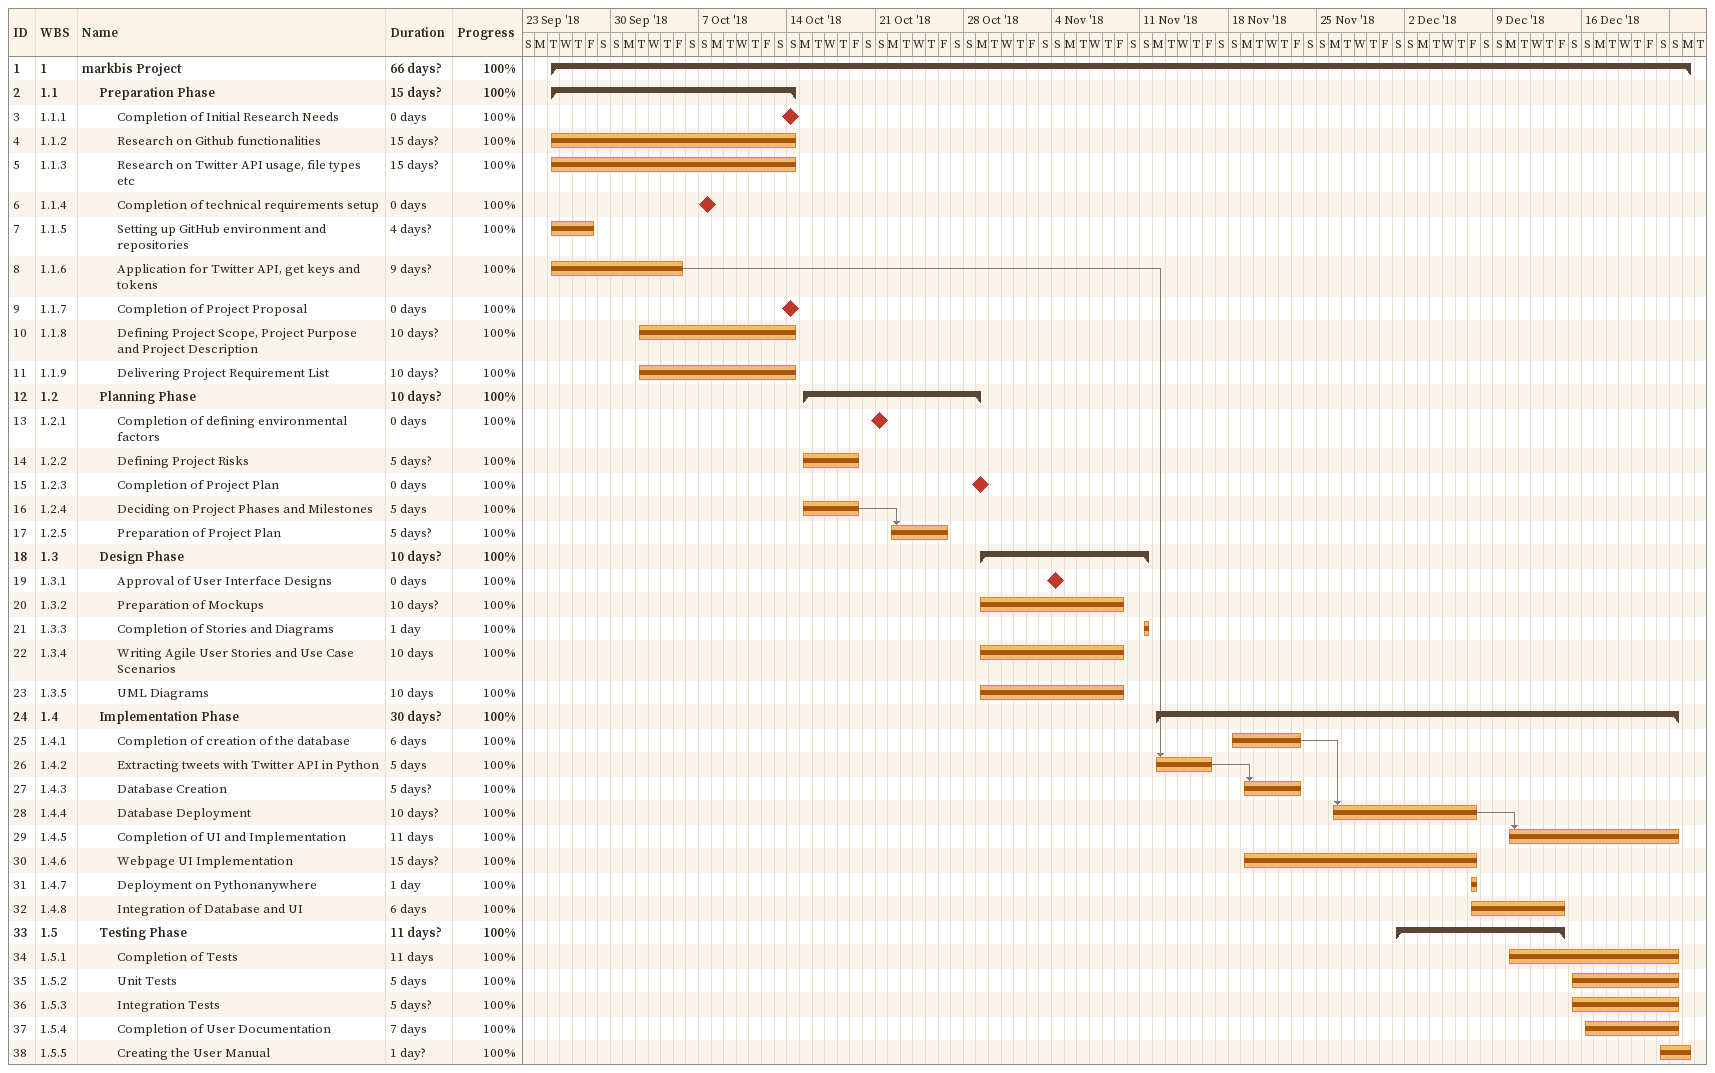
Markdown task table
| ID | WBS | Task | Duration | Start | Finish | Predecessors | % complete |
|---|---|---|---|---|---|---|---|
| 1 | 1 | **markbis Project** | 66d? | 2018-09-25 | 2018-12-24 |  | 100 |
| 2 | 1.1 | **Preparation Phase** | 15d? | 2018-09-25 | 2018-10-14 |  | 100 |
| 3 | 1.1.1 | Completion of Initial Research Needs | 0d | 2018-10-14 | 2018-10-14 |  | 100 |
| 4 | 1.1.2 | Research on Github functionalities | 15d? | 2018-09-25 | 2018-10-14 |  | 100 |
| 5 | 1.1.3 | Research on Twitter API usage, file types etc | 15d? | 2018-09-25 | 2018-10-14 |  | 100 |
| 6 | 1.1.4 | Completion of technical requirements setup | 0d | 2018-10-07 | 2018-10-07 |  | 100 |
| 7 | 1.1.5 | Setting up GitHub environment and repositories | 4d? | 2018-09-25 | 2018-09-28 |  | 100 |
| 8 | 1.1.6 | Application for Twitter API, get keys and tokens | 9d? | 2018-09-25 | 2018-10-05 |  | 100 |
| 9 | 1.1.7 | Completion of Project Proposal | 0d | 2018-10-14 | 2018-10-14 |  | 100 |
| 10 | 1.1.8 | Defining Project Scope, Project Purpose and Project Description | 10d? | 2018-10-02 | 2018-10-14 |  | 100 |
| 11 | 1.1.9 | Delivering Project Requirement List | 10d? | 2018-10-02 | 2018-10-14 |  | 100 |
| 12 | 1.2 | **Planning Phase** | 10d? | 2018-10-15 | 2018-10-29 |  | 100 |
| 13 | 1.2.1 | Completion of defining environmental factors | 0d | 2018-10-21 | 2018-10-21 |  | 100 |
| 14 | 1.2.2 | Defining Project Risks | 5d? | 2018-10-15 | 2018-10-19 |  | 100 |
| 15 | 1.2.3 | Completion of Project Plan | 0d | 2018-10-29 | 2018-10-29 |  | 100 |
| 16 | 1.2.4 | Deciding on Project Phases and Milestones | 5d | 2018-10-15 | 2018-10-19 |  | 100 |
| 17 | 1.2.5 | Preparation of Project Plan | 5d? | 2018-10-22 | 2018-10-26 | 16 | 100 |
| 18 | 1.3 | **Design Phase** | 10d? | 2018-10-29 | 2018-11-11 |  | 100 |
| 19 | 1.3.1 | Approval of User Interface Designs | 0d | 2018-11-04 | 2018-11-04 |  | 100 |
| 20 | 1.3.2 | Preparation of Mockups | 10d? | 2018-10-29 | 2018-11-09 |  | 100 |
| 21 | 1.3.3 | Completion of Stories and Diagrams | 1d | 2018-11-11 | 2018-11-11 |  | 100 |
| 22 | 1.3.4 | Writing Agile User Stories and Use Case Scenarios | 10d | 2018-10-29 | 2018-11-09 |  | 100 |
| 23 | 1.3.5 | UML Diagrams | 10d | 2018-10-29 | 2018-11-09 |  | 100 |
| 24 | 1.4 | **Implementation Phase** | 30d? | 2018-11-12 | 2018-12-23 |  | 100 |
| 25 | 1.4.1 | Completion of creation of the database | 6d | 2018-11-18 | 2018-11-23 |  | 100 |
| 26 | 1.4.2 | Extracting tweets with Twitter API in Python | 5d | 2018-11-12 | 2018-11-16 | 8 | 100 |
| 27 | 1.4.3 | Database Creation | 5d? | 2018-11-19 | 2018-11-23 | 26 | 100 |
| 28 | 1.4.4 | Database Deployment | 10d? | 2018-11-26 | 2018-12-07 | 25 | 100 |
| 29 | 1.4.5 | Completion of UI and Implementation | 11d | 2018-12-10 | 2018-12-23 | 28 | 100 |
| 30 | 1.4.6 | Webpage UI Implementation | 15d? | 2018-11-19 | 2018-12-07 |  | 100 |
| 31 | 1.4.7 | Deployment on Pythonanywhere | 1d | 2018-12-07 | 2018-12-07 |  | 100 |
| 32 | 1.4.8 | Integration of Database and UI | 6d | 2018-12-07 | 2018-12-14 |  | 100 |
| 33 | 1.5 | **Testing Phase** | 11d? | 2018-12-01 | 2018-12-14 |  | 100 |
| 34 | 1.5.1 | Completion of Tests | 11d | 2018-12-10 | 2018-12-23 |  | 100 |
| 35 | 1.5.2 | Unit Tests | 5d | 2018-12-15 | 2018-12-23 |  | 100 |
| 36 | 1.5.3 | Integration Tests | 5d? | 2018-12-15 | 2018-12-23 |  | 100 |
| 37 | 1.5.4 | Completion of User Documentation | 7d | 2018-12-16 | 2018-12-23 |  | 100 |
| 38 | 1.5.5 | Creating the User Manual | 1d? | 2018-12-22 | 2018-12-24 |  | 100 |
